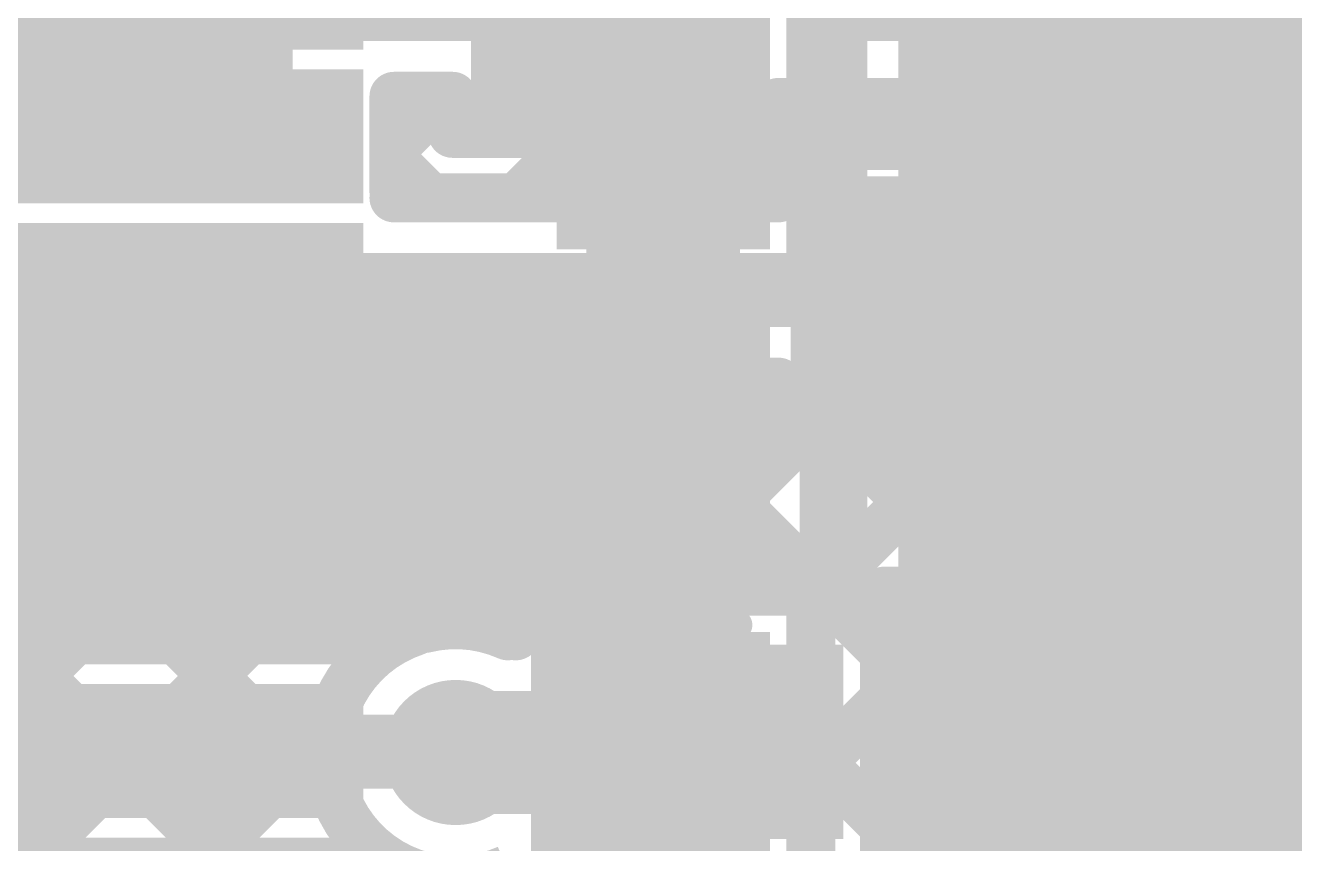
# Model space of a CAD drawing. Header units: millimetres. Extents: x -0.01 to 3.73, y -0.01 to 3.05.
# Drawn here: x 1.373 to 1.5795, y 1.9264 to 2.0596 of the extents above; entities that cross this region are included whole.
import ezdxf

# ---------------------------------------------------------------- set-up
doc = ezdxf.new("R2010")
doc.units = ezdxf.units.MM
doc.header["$MEASUREMENT"] = 0
for name, color, linetype in [('BottomLayer', 5, 'Continuous'), ('BottomPaste', 16, 'Continuous'), ('BottomSolder', 6, 'Continuous'), ('TopLayer', 1, 'Continuous'), ('TopOverlay', 2, 'Continuous'), ('TopPaste', 8, 'Continuous'), ('TopSolder', 216, 'Continuous'), ('ViaHoleLayer', 16, 'Continuous')]:
    doc.layers.add(name, color=color, linetype=linetype)

# ---------------------------------------------------------------- blocks, each defined once
blk = doc.blocks.new('16_QSOP_10')
at = {"layer": 'TopLayer'}
for points in [[(-0.0689, 0.03061), (-0.12598, 0.03061), (-0.12598, 0.04439), (-0.0689, 0.04439)], [(-0.0689, 0.00561), (-0.12598, 0.00561), (-0.12598, 0.01939), (-0.0689, 0.01939)], [(-0.0689, -0.01939), (-0.12598, -0.01939), (-0.12598, -0.00561), (-0.0689, -0.00561)], [(-0.0689, -0.04439), (-0.12598, -0.04439), (-0.12598, -0.03061), (-0.0689, -0.03061)], [(-0.0689, -0.06939), (-0.12598, -0.06939), (-0.12598, -0.05561), (-0.0689, -0.05561)]]:
    blk.add_hatch(color=1, dxfattribs=at).paths.add_polyline_path(points)
at = {"layer": 'TopPaste'}
for points in [[(-0.0689, 0.03061), (-0.12598, 0.03061), (-0.12598, 0.04439), (-0.0689, 0.04439)], [(-0.0689, 0.00561), (-0.12598, 0.00561), (-0.12598, 0.01939), (-0.0689, 0.01939)], [(-0.0689, -0.01939), (-0.12598, -0.01939), (-0.12598, -0.00561), (-0.0689, -0.00561)], [(-0.0689, -0.04439), (-0.12598, -0.04439), (-0.12598, -0.03061), (-0.0689, -0.03061)], [(-0.0689, -0.06939), (-0.12598, -0.06939), (-0.12598, -0.05561), (-0.0689, -0.05561)]]:
    blk.add_hatch(color=8, dxfattribs=at).paths.add_polyline_path(points)
at = {"layer": 'TopSolder'}
for points in [[(-0.0649, 0.05161), (-0.12998, 0.05161), (-0.12998, 0.07339), (-0.0649, 0.07339)], [(-0.0649, 0.02661), (-0.12998, 0.02661), (-0.12998, 0.04839), (-0.0649, 0.04839)], [(-0.0649, 0.00161), (-0.12998, 0.00161), (-0.12998, 0.02339), (-0.0649, 0.02339)], [(-0.0649, -0.02339), (-0.12998, -0.02339), (-0.12998, -0.00161), (-0.0649, -0.00161)], [(-0.0649, -0.04839), (-0.12998, -0.04839), (-0.12998, -0.02661), (-0.0649, -0.02661)], [(-0.0649, -0.07339), (-0.12998, -0.07339), (-0.12998, -0.05161), (-0.0649, -0.05161)], [(-0.0649, -0.09839), (-0.12998, -0.09839), (-0.12998, -0.07661), (-0.0649, -0.07661)]]:
    blk.add_hatch(color=216, dxfattribs=at).paths.add_polyline_path(points)
blk = doc.blocks.new('S______B______50')
at = {"layer": 'TopLayer'}
for points in [[(-0.045, -0.0175), (-0.045, 0.0175), (-0.015, 0.0175), (-0.015, -0.0175)], [(0.015, -0.0175), (0.015, 0.0175), (0.045, 0.0175), (0.045, -0.0175)]]:
    blk.add_hatch(color=1, dxfattribs=at).paths.add_polyline_path(points)
at = {"layer": 'TopPaste'}
for points in [[(-0.045, -0.0175), (-0.045, 0.0175), (-0.015, 0.0175), (-0.015, -0.0175)], [(0.015, -0.0175), (0.015, 0.0175), (0.045, 0.0175), (0.045, -0.0175)]]:
    blk.add_hatch(color=8, dxfattribs=at).paths.add_polyline_path(points)
at = {"layer": 'TopSolder'}
for points in [[(-0.049, -0.0215), (-0.049, 0.0215), (-0.011, 0.0215), (-0.011, -0.0215)], [(0.011, -0.0215), (0.011, 0.0215), (0.049, 0.0215), (0.049, -0.0215)]]:
    blk.add_hatch(color=216, dxfattribs=at).paths.add_polyline_path(points)
at = {"layer": 'TopOverlay', "const_width": 0.005}
for points in [[(-0.05, 0.022), (0.05, 0.022)], [(-0.05, -0.022), (-0.05, 0.022)], [(0.05, -0.022), (0.05, 0.022)], [(-0.05, -0.022), (0.05, -0.022)]]:
    blk.add_lwpolyline(points, dxfattribs=at)
at = {"layer": 'TopOverlay', "const_width": 0.0025}
for points in [[(-0.05125, 0.022, 1), (-0.04875, 0.022, 1)], [(-0.05125, 0.022, 1), (-0.04875, 0.022, 1)], [(0.04875, 0.022, 1), (0.05125, 0.022, 1)], [(0.04875, 0.022, 1), (0.05125, 0.022, 1)], [(-0.05125, -0.022, 1), (-0.04875, -0.022, 1)], [(-0.05125, -0.022, 1), (-0.04875, -0.022, 1)], [(0.04875, -0.022, 1), (0.05125, -0.022, 1)], [(0.04875, -0.022, 1), (0.05125, -0.022, 1)]]:
    blk.add_lwpolyline(points, format="xyb", close=True, dxfattribs=at)
blk = doc.blocks.new('S______B______56')
at = {"layer": 'TopLayer'}
for points in [[(-0.045, -0.0175), (-0.045, 0.0175), (-0.015, 0.0175), (-0.015, -0.0175)], [(0.015, -0.0175), (0.015, 0.0175), (0.045, 0.0175), (0.045, -0.0175)]]:
    blk.add_hatch(color=1, dxfattribs=at).paths.add_polyline_path(points)
at = {"layer": 'TopPaste'}
for points in [[(-0.045, -0.0175), (-0.045, 0.0175), (-0.015, 0.0175), (-0.015, -0.0175)], [(0.015, -0.0175), (0.015, 0.0175), (0.045, 0.0175), (0.045, -0.0175)]]:
    blk.add_hatch(color=8, dxfattribs=at).paths.add_polyline_path(points)
at = {"layer": 'TopSolder'}
for points in [[(-0.049, -0.0215), (-0.049, 0.0215), (-0.011, 0.0215), (-0.011, -0.0215)], [(0.011, -0.0215), (0.011, 0.0215), (0.049, 0.0215), (0.049, -0.0215)]]:
    blk.add_hatch(color=216, dxfattribs=at).paths.add_polyline_path(points)
at = {"layer": 'TopOverlay', "const_width": 0.005}
for points in [[(0.05, 0.022), (-0.05, 0.022)], [(-0.05, 0.022), (-0.05, -0.022)], [(0.05, 0.022), (0.05, -0.022)], [(0.05, -0.022), (-0.05, -0.022)]]:
    blk.add_lwpolyline(points, dxfattribs=at)
at = {"layer": 'TopOverlay', "const_width": 0.0025}
for points in [[(-0.05125, 0.022, 1), (-0.04875, 0.022, 1)], [(-0.05125, 0.022, 1), (-0.04875, 0.022, 1)], [(0.04875, 0.022, 1), (0.05125, 0.022, 1)], [(0.04875, 0.022, 1), (0.05125, 0.022, 1)], [(-0.05125, -0.022, 1), (-0.04875, -0.022, 1)], [(-0.05125, -0.022, 1), (-0.04875, -0.022, 1)], [(0.04875, -0.022, 1), (0.05125, -0.022, 1)], [(0.04875, -0.022, 1), (0.05125, -0.022, 1)]]:
    blk.add_lwpolyline(points, format="xyb", close=True, dxfattribs=at)
blk = doc.blocks.new('S______B______57')
at = {"layer": 'TopLayer'}
for points in [[(-0.045, -0.0175), (-0.045, 0.0175), (-0.015, 0.0175), (-0.015, -0.0175)], [(0.015, -0.0175), (0.015, 0.0175), (0.045, 0.0175), (0.045, -0.0175)]]:
    blk.add_hatch(color=1, dxfattribs=at).paths.add_polyline_path(points)
at = {"layer": 'TopPaste'}
for points in [[(-0.045, -0.0175), (-0.045, 0.0175), (-0.015, 0.0175), (-0.015, -0.0175)], [(0.015, -0.0175), (0.015, 0.0175), (0.045, 0.0175), (0.045, -0.0175)]]:
    blk.add_hatch(color=8, dxfattribs=at).paths.add_polyline_path(points)
at = {"layer": 'TopSolder'}
for points in [[(-0.049, -0.0215), (-0.049, 0.0215), (-0.011, 0.0215), (-0.011, -0.0215)], [(0.011, -0.0215), (0.011, 0.0215), (0.049, 0.0215), (0.049, -0.0215)]]:
    blk.add_hatch(color=216, dxfattribs=at).paths.add_polyline_path(points)
at = {"layer": 'TopOverlay', "const_width": 0.005}
for points in [[(-0.05, 0.022), (0.05, 0.022)], [(-0.05, 0.022), (-0.05, -0.022)], [(0.05, 0.022), (0.05, -0.022)], [(-0.05, -0.022), (0.05, -0.022)]]:
    blk.add_lwpolyline(points, dxfattribs=at)
at = {"layer": 'TopOverlay', "const_width": 0.0025}
for points in [[(-0.05125, 0.022, 1), (-0.04875, 0.022, 1)], [(-0.05125, 0.022, 1), (-0.04875, 0.022, 1)], [(0.04875, 0.022, 1), (0.05125, 0.022, 1)], [(0.04875, 0.022, 1), (0.05125, 0.022, 1)], [(-0.05125, -0.022, 1), (-0.04875, -0.022, 1)], [(-0.05125, -0.022, 1), (-0.04875, -0.022, 1)], [(0.04875, -0.022, 1), (0.05125, -0.022, 1)], [(0.04875, -0.022, 1), (0.05125, -0.022, 1)]]:
    blk.add_lwpolyline(points, format="xyb", close=True, dxfattribs=at)
blk = doc.blocks.new('R__0603_101')
at = {"layer": 'TopLayer'}
for points in [[(-0.015, 0.0175), (-0.015, -0.0175), (-0.045, -0.0175), (-0.045, 0.0175)], [(0.045, 0.0175), (0.045, -0.0175), (0.015, -0.0175), (0.015, 0.0175)]]:
    blk.add_hatch(color=1, dxfattribs=at).paths.add_polyline_path(points)
at = {"layer": 'TopPaste'}
for points in [[(-0.015, 0.0175), (-0.015, -0.0175), (-0.045, -0.0175), (-0.045, 0.0175)], [(0.045, 0.0175), (0.045, -0.0175), (0.015, -0.0175), (0.015, 0.0175)]]:
    blk.add_hatch(color=8, dxfattribs=at).paths.add_polyline_path(points)
at = {"layer": 'TopSolder'}
for points in [[(-0.011, 0.0215), (-0.011, -0.0215), (-0.049, -0.0215), (-0.049, 0.0215)], [(0.049, 0.0215), (0.049, -0.0215), (0.011, -0.0215), (0.011, 0.0215)]]:
    blk.add_hatch(color=216, dxfattribs=at).paths.add_polyline_path(points)
at = {"layer": 'TopOverlay', "const_width": 0.005}
for points in [[(0.049, 0.021), (-0.049, 0.021)], [(-0.049, -0.021), (-0.049, 0.021)], [(0.049, -0.021), (0.049, 0.021)], [(0.049, -0.021), (-0.049, -0.021)]]:
    blk.add_lwpolyline(points, dxfattribs=at)
at = {"layer": 'TopOverlay', "const_width": 0.0025}
for points in [[(-0.05025, 0.021, 1), (-0.04775, 0.021, 1)], [(-0.05025, 0.021, 1), (-0.04775, 0.021, 1)], [(0.04775, 0.021, 1), (0.05025, 0.021, 1)], [(0.04775, 0.021, 1), (0.05025, 0.021, 1)], [(-0.05025, -0.021, 1), (-0.04775, -0.021, 1)], [(-0.05025, -0.021, 1), (-0.04775, -0.021, 1)], [(0.04775, -0.021, 1), (0.05025, -0.021, 1)], [(0.04775, -0.021, 1), (0.05025, -0.021, 1)]]:
    blk.add_lwpolyline(points, format="xyb", close=True, dxfattribs=at)
blk = doc.blocks.new('R__0603_B_103')
at = {"layer": 'BottomLayer'}
for points in [[(-0.045, -0.0175), (-0.045, 0.0175), (-0.015, 0.0175), (-0.015, -0.0175)], [(0.015, -0.0175), (0.015, 0.0175), (0.045, 0.0175), (0.045, -0.0175)]]:
    blk.add_hatch(color=5, dxfattribs=at).paths.add_polyline_path(points)
at = {"layer": 'BottomPaste'}
for points in [[(-0.045, -0.0175), (-0.045, 0.0175), (-0.015, 0.0175), (-0.015, -0.0175)], [(0.015, -0.0175), (0.015, 0.0175), (0.045, 0.0175), (0.045, -0.0175)]]:
    blk.add_hatch(color=16, dxfattribs=at).paths.add_polyline_path(points)
at = {"layer": 'BottomSolder'}
for points in [[(-0.049, -0.0215), (-0.049, 0.0215), (-0.011, 0.0215), (-0.011, -0.0215)], [(0.011, -0.0215), (0.011, 0.0215), (0.049, 0.0215), (0.049, -0.0215)]]:
    blk.add_hatch(color=6, dxfattribs=at).paths.add_polyline_path(points)
blk = doc.blocks.new('IND_0603_133')
at = {"layer": 'TopLayer'}
for points in [[(-0.04862, 0.01909), (-0.01319, 0.01909), (-0.01319, -0.01909), (-0.04862, -0.01909)], [(0.01319, 0.01909), (0.04862, 0.01909), (0.04862, -0.01909), (0.01319, -0.01909)]]:
    blk.add_hatch(color=1, dxfattribs=at).paths.add_polyline_path(points)
at = {"layer": 'TopPaste'}
for points in [[(-0.04862, 0.01909), (-0.01319, 0.01909), (-0.01319, -0.01909), (-0.04862, -0.01909)], [(0.01319, 0.01909), (0.04862, 0.01909), (0.04862, -0.01909), (0.01319, -0.01909)]]:
    blk.add_hatch(color=8, dxfattribs=at).paths.add_polyline_path(points)
at = {"layer": 'TopSolder'}
for points in [[(-0.05262, 0.02309), (-0.00919, 0.02309), (-0.00919, -0.02309), (-0.05262, -0.02309)], [(0.00919, 0.02309), (0.05262, 0.02309), (0.05262, -0.02309), (0.00919, -0.02309)]]:
    blk.add_hatch(color=216, dxfattribs=at).paths.add_polyline_path(points)
at = {"layer": 'TopOverlay', "const_width": 0.00787}
for points in [[(0.055, 0.025), (-0.055, 0.025)], [(-0.055, -0.025), (-0.055, 0.025)], [(0.055, -0.025), (0.055, 0.025)], [(0.055, -0.025), (-0.055, -0.025)]]:
    blk.add_lwpolyline(points, dxfattribs=at)
at = {"layer": 'TopOverlay', "const_width": 0.00394}
for points in [[(-0.05697, 0.025, 1), (-0.05303, 0.025, 1)], [(-0.05697, 0.025, 1), (-0.05303, 0.025, 1)], [(0.05303, 0.025, 1), (0.05697, 0.025, 1)], [(0.05303, 0.025, 1), (0.05697, 0.025, 1)], [(-0.05697, -0.025, 1), (-0.05303, -0.025, 1)], [(-0.05697, -0.025, 1), (-0.05303, -0.025, 1)], [(0.05303, -0.025, 1), (0.05697, -0.025, 1)], [(0.05303, -0.025, 1), (0.05697, -0.025, 1)]]:
    blk.add_lwpolyline(points, format="xyb", close=True, dxfattribs=at)
blk = doc.blocks.new('IND_0402_B_134')
at = {"layer": 'BottomLayer'}
for points in [[(-0.02165, 0.01181), (-0.00591, 0.01181), (-0.00591, -0.01181), (-0.02165, -0.01181)], [(0.00591, 0.01181), (0.02165, 0.01181), (0.02165, -0.01181), (0.00591, -0.01181)]]:
    blk.add_hatch(color=5, dxfattribs=at).paths.add_polyline_path(points)
at = {"layer": 'BottomPaste'}
for points in [[(-0.02165, 0.01181), (-0.00591, 0.01181), (-0.00591, -0.01181), (-0.02165, -0.01181)], [(0.00591, 0.01181), (0.02165, 0.01181), (0.02165, -0.01181), (0.00591, -0.01181)]]:
    blk.add_hatch(color=16, dxfattribs=at).paths.add_polyline_path(points)
at = {"layer": 'BottomSolder'}
for points in [[(-0.02565, 0.01581), (-0.00191, 0.01581), (-0.00191, -0.01581), (-0.02565, -0.01581)], [(0.00191, 0.01581), (0.02565, 0.01581), (0.02565, -0.01581), (0.00191, -0.01581)]]:
    blk.add_hatch(color=6, dxfattribs=at).paths.add_polyline_path(points)
blk = doc.blocks.new('C__0603_157')
at = {"layer": 'TopLayer'}
for points in [[(-0.015, 0.0175), (-0.015, -0.0175), (-0.045, -0.0175), (-0.045, 0.0175)], [(0.045, 0.0175), (0.045, -0.0175), (0.015, -0.0175), (0.015, 0.0175)]]:
    blk.add_hatch(color=1, dxfattribs=at).paths.add_polyline_path(points)
at = {"layer": 'TopPaste'}
for points in [[(-0.015, 0.0175), (-0.015, -0.0175), (-0.045, -0.0175), (-0.045, 0.0175)], [(0.045, 0.0175), (0.045, -0.0175), (0.015, -0.0175), (0.015, 0.0175)]]:
    blk.add_hatch(color=8, dxfattribs=at).paths.add_polyline_path(points)
at = {"layer": 'TopSolder'}
for points in [[(-0.01264, 0.01986), (-0.01264, -0.01986), (-0.04736, -0.01986), (-0.04736, 0.01986)], [(0.04736, 0.01986), (0.04736, -0.01986), (0.01264, -0.01986), (0.01264, 0.01986)]]:
    blk.add_hatch(color=216, dxfattribs=at).paths.add_polyline_path(points)
at = {"layer": 'TopOverlay', "const_width": 0.005}
for points in [[(-0.049, -0.021), (-0.049, 0.021)], [(-0.049, 0.021), (-0.018, 0.021)], [(0.018, 0.021), (0.049, 0.021)], [(0.049, -0.021), (0.049, 0.021)], [(-0.049, -0.021), (-0.018, -0.021)], [(0.018, -0.021), (0.049, -0.021)]]:
    blk.add_lwpolyline(points, dxfattribs=at)
at = {"layer": 'TopOverlay', "const_width": 0.0025}
for points in [[(-0.05025, 0.021, 1), (-0.04775, 0.021, 1)], [(-0.05025, 0.021, 1), (-0.04775, 0.021, 1)], [(-0.01925, 0.021, 1), (-0.01675, 0.021, 1)], [(0.01675, 0.021, 1), (0.01925, 0.021, 1)], [(0.04775, 0.021, 1), (0.05025, 0.021, 1)], [(0.04775, 0.021, 1), (0.05025, 0.021, 1)], [(-0.05025, -0.021, 1), (-0.04775, -0.021, 1)], [(-0.05025, -0.021, 1), (-0.04775, -0.021, 1)], [(-0.01925, -0.021, 1), (-0.01675, -0.021, 1)], [(0.01675, -0.021, 1), (0.01925, -0.021, 1)], [(0.04775, -0.021, 1), (0.05025, -0.021, 1)], [(0.04775, -0.021, 1), (0.05025, -0.021, 1)]]:
    blk.add_lwpolyline(points, format="xyb", close=True, dxfattribs=at)
blk = doc.blocks.new('C__0603_B_161')
at = {"layer": 'BottomLayer'}
for points in [[(-0.045, -0.0175), (-0.045, 0.0175), (-0.015, 0.0175), (-0.015, -0.0175)], [(0.015, -0.0175), (0.015, 0.0175), (0.045, 0.0175), (0.045, -0.0175)]]:
    blk.add_hatch(color=5, dxfattribs=at).paths.add_polyline_path(points)
at = {"layer": 'BottomPaste'}
for points in [[(-0.045, -0.0175), (-0.045, 0.0175), (-0.015, 0.0175), (-0.015, -0.0175)], [(0.015, -0.0175), (0.015, 0.0175), (0.045, 0.0175), (0.045, -0.0175)]]:
    blk.add_hatch(color=16, dxfattribs=at).paths.add_polyline_path(points)
at = {"layer": 'BottomSolder'}
for points in [[(-0.04736, -0.01986), (-0.04736, 0.01986), (-0.01264, 0.01986), (-0.01264, -0.01986)], [(0.01264, -0.01986), (0.01264, 0.01986), (0.04736, 0.01986), (0.04736, -0.01986)]]:
    blk.add_hatch(color=6, dxfattribs=at).paths.add_polyline_path(points)
blk = doc.blocks.new('C__0603_B_162')
at = {"layer": 'BottomLayer'}
for points in [[(-0.045, -0.0175), (-0.045, 0.0175), (-0.015, 0.0175), (-0.015, -0.0175)], [(0.015, -0.0175), (0.015, 0.0175), (0.045, 0.0175), (0.045, -0.0175)]]:
    blk.add_hatch(color=5, dxfattribs=at).paths.add_polyline_path(points)
at = {"layer": 'BottomPaste'}
for points in [[(-0.045, -0.0175), (-0.045, 0.0175), (-0.015, 0.0175), (-0.015, -0.0175)], [(0.015, -0.0175), (0.015, 0.0175), (0.045, 0.0175), (0.045, -0.0175)]]:
    blk.add_hatch(color=16, dxfattribs=at).paths.add_polyline_path(points)
at = {"layer": 'BottomSolder'}
for points in [[(-0.04736, -0.01986), (-0.04736, 0.01986), (-0.01264, 0.01986), (-0.01264, -0.01986)], [(0.01264, -0.01986), (0.01264, 0.01986), (0.04736, 0.01986), (0.04736, -0.01986)]]:
    blk.add_hatch(color=6, dxfattribs=at).paths.add_polyline_path(points)

msp = doc.modelspace()

# ---------------------------------------------------------------- hatches: boundary and pattern name
at = {"layer": 'BottomLayer'}
h = msp.add_hatch(color=5, dxfattribs=at)
edge = h.paths.add_edge_path()
edge.add_arc((1.435, 2.071), 0.01181, 0, 360)
for points in [[(1.515, 1.867), (1.588, 1.867), (1.588, 2.061), (1.515, 2.061)], [(1.347, 1.97), (1.494, 1.97), (1.494, 2.013), (1.347, 2.013)]]:
    msp.add_hatch(color=5, dxfattribs=at).paths.add_polyline_path(points)
h = msp.add_hatch(color=5, dxfattribs=at)
edge = h.paths.add_edge_path()
edge.add_arc((1.566, 2.047), 0.01181, 0, 360)
h = msp.add_hatch(color=5, dxfattribs=at)
edge = h.paths.add_edge_path()
edge.add_arc((1.4435, 1.9915), 0.01181, 0, 360)
h = msp.add_hatch(color=5, dxfattribs=at)
edge = h.paths.add_edge_path()
edge.add_arc((1.443, 1.94125), 0.01181, 0, 360)
at = {"layer": 'TopLayer'}
msp.add_hatch(color=1, dxfattribs=at).paths.add_polyline_path([(1.381, 2.057), (1.487, 2.057), (1.487, 2.085), (1.381, 2.085)])
h = msp.add_hatch(color=1, dxfattribs=at)
edge = h.paths.add_edge_path()
edge.add_arc((1.435, 2.071), 0.01181, 0, 360)
h = msp.add_hatch(color=1, dxfattribs=at)
edge = h.paths.add_edge_path()
edge.add_arc((1.566, 2.047), 0.01181, 0, 360)
h = msp.add_hatch(color=1, dxfattribs=at)
edge = h.paths.add_edge_path()
edge.add_arc((1.4435, 1.9915), 0.01181, 0, 360)
h = msp.add_hatch(color=1, dxfattribs=at)
edge = h.paths.add_edge_path()
edge.add_arc((1.443, 1.94125), 0.01181, 0, 360)
at = {"layer": 'ViaHoleLayer'}
h = msp.add_hatch(color=16, dxfattribs=at)
edge = h.paths.add_edge_path()
edge.add_arc((1.566, 2.047), 0.00591, 0, 360)
h = msp.add_hatch(color=16, dxfattribs=at)
edge = h.paths.add_edge_path()
edge.add_arc((1.4435, 1.9915), 0.00591, 0, 360)
h = msp.add_hatch(color=16, dxfattribs=at)
edge = h.paths.add_edge_path()
edge.add_arc((1.443, 1.94125), 0.00591, 0, 360)

# ---------------------------------------------------------------- linework, layer by layer
at = {"layer": 'BottomLayer'}
for points, const_width in [([(1.47689, 2.04311), (1.47689, 2.09189)], 0.025), ([(1.506, 1.96881), (1.506, 2.07)], 0.008), ([(1.566, 2.047), (1.566, 2.06881)], 0.01), ([(1.50078, 2.022), (1.50078, 2.0655)], 0.008), ([(1.35511, 2.056), (1.395, 2.056)], 0.012), ([(1.50078, 2.05103), (1.506, 2.05625)], 0.008), ([(1.53678, 2.0445), (1.53928, 2.047)], 0.025), ([(1.53928, 2.047), (1.566, 2.047)], 0.025), ([(1.50078, 2.05437), (1.506, 2.04915)], 0.008), ([(1.53678, 2.043), (1.53678, 2.0445)], 0.025), ([(1.47678, 2.043), (1.47689, 2.04311)], 0.025), ([(1.47678, 1.9935), (1.47678, 2.043)], 0.025), ([(1.53678, 1.992), (1.53678, 2.043)], 0.012), ([(1.51178, 2.043), (1.53678, 2.043)], 0.01), ([(1.50078, 2.02275), (1.506, 2.02797)], 0.008), ([(1.50078, 2.02609), (1.506, 2.02087)], 0.008), ([(1.503, 1.96881), (1.503, 2.022)], 0.008), ([(1.33641, 1.996), (1.395, 1.996)], 0.025), ([(1.395, 1.996), (1.4435, 1.996)], 0.025), ([(1.47428, 1.996), (1.47678, 1.9935)], 0.025), ([(1.47678, 1.992), (1.47678, 1.9935)], 0.025), ([(1.503, 1.99669), (1.506, 1.99969)], 0.008), ([(1.503, 1.99558), (1.506, 1.99258)], 0.008), ([(1.51178, 1.992), (1.53678, 1.992)], 0.01), ([(1.50341, 1.96881), (1.506, 1.9714)], 0.008), ([(1.503, 1.96381), (1.503, 1.96881)], 0.008), ([(1.36175, 1.912), (1.41075, 1.961)], 0.008), ([(1.3635, 1.961), (1.43644, 1.961)], 0.008), ([(1.3635, 1.94204), (1.38246, 1.961)], 0.008), ([(1.36788, 1.961), (1.42438, 1.9045)], 0.008), ([(1.39616, 1.961), (1.4237, 1.93346)], 0.008), ([(1.42445, 1.961), (1.42889, 1.95655)], 0.008), ([(1.443, 1.94125), (1.49247, 1.94125)], 0.02), ([(1.38253, 1.9045), (1.42243, 1.9444)], 0.008), ([(1.3635, 1.93709), (1.39609, 1.9045)], 0.008), ([(1.41081, 1.9045), (1.43074, 1.92443)], 0.008)]:
    msp.add_lwpolyline(points, dxfattribs=dict(at, const_width=const_width))
for points, const_width in [([(1.392, 2.056, 1), (1.398, 2.056, 1)], 0.006), ([(1.504, 2.05625, 1), (1.508, 2.05625, 1)], 0.004), ([(1.53303, 2.047, 1), (1.54553, 2.047, 1)], 0.0125), ([(1.53303, 2.047, 1), (1.54553, 2.047, 1)], 0.0125), ([(1.55975, 2.047, 1), (1.57225, 2.047, 1)], 0.0125), ([(1.49878, 2.05437, 1), (1.50278, 2.05437, 1)], 0.004), ([(1.53053, 2.0445, 1), (1.54303, 2.0445, 1)], 0.0125), ([(1.53053, 2.0445, 1), (1.54303, 2.0445, 1)], 0.0125), ([(1.47053, 2.043, 1), (1.48303, 2.043, 1)], 0.0125), ([(1.47053, 2.043, 1), (1.48303, 2.043, 1)], 0.0125), ([(1.47064, 2.04311, 1), (1.48314, 2.04311, 1)], 0.0125), ([(1.47064, 2.04311, 1), (1.48314, 2.04311, 1)], 0.0125), ([(1.49878, 2.05103, 1), (1.50278, 2.05103, 1)], 0.004), ([(1.53053, 2.043, 1), (1.54303, 2.043, 1)], 0.0125), ([(1.504, 2.04915, 1), (1.508, 2.04915, 1)], 0.004), ([(1.5635, 2.047, 1), (1.5685, 2.047, 1)], 0.005), ([(1.53378, 2.043, 1), (1.53978, 2.043, 1)], 0.006), ([(1.50928, 2.043, 1), (1.51428, 2.043, 1)], 0.005), ([(1.53428, 2.043, 1), (1.53928, 2.043, 1)], 0.005), ([(1.504, 2.02797, 1), (1.508, 2.02797, 1)], 0.004), ([(1.49878, 2.02609, 1), (1.50278, 2.02609, 1)], 0.004), ([(1.49878, 2.02275, 1), (1.50278, 2.02275, 1)], 0.004), ([(1.49878, 2.022, 1), (1.50278, 2.022, 1)], 0.004), ([(1.501, 2.022, 1), (1.505, 2.022, 1)], 0.004), ([(1.504, 2.02087, 1), (1.508, 2.02087, 1)], 0.004), ([(1.38875, 1.996, 1), (1.40125, 1.996, 1)], 0.0125), ([(1.38875, 1.996, 1), (1.40125, 1.996, 1)], 0.0125), ([(1.43725, 1.996, 1), (1.44975, 1.996, 1)], 0.0125), ([(1.46803, 1.996, 1), (1.48053, 1.996, 1)], 0.0125), ([(1.47053, 1.9935, 1), (1.48303, 1.9935, 1)], 0.0125), ([(1.47053, 1.9935, 1), (1.48303, 1.9935, 1)], 0.0125), ([(1.47053, 1.9935, 1), (1.48303, 1.9935, 1)], 0.0125), ([(1.47053, 1.992, 1), (1.48303, 1.992, 1)], 0.0125), ([(1.504, 1.99969, 1), (1.508, 1.99969, 1)], 0.004), ([(1.501, 1.99669, 1), (1.505, 1.99669, 1)], 0.004), ([(1.501, 1.99558, 1), (1.505, 1.99558, 1)], 0.004), ([(1.50928, 1.992, 1), (1.51428, 1.992, 1)], 0.005), ([(1.53378, 1.992, 1), (1.53978, 1.992, 1)], 0.006), ([(1.53428, 1.992, 1), (1.53928, 1.992, 1)], 0.005), ([(1.504, 1.99258, 1), (1.508, 1.99258, 1)], 0.004), ([(1.504, 1.9714, 1), (1.508, 1.9714, 1)], 0.004), ([(1.501, 1.96881, 1), (1.505, 1.96881, 1)], 0.004), ([(1.501, 1.96881, 1), (1.505, 1.96881, 1)], 0.004), ([(1.50141, 1.96881, 1), (1.50541, 1.96881, 1)], 0.004), ([(1.504, 1.96881, 1), (1.508, 1.96881, 1)], 0.004), ([(1.501, 1.96381, 1), (1.505, 1.96381, 1)], 0.004), ([(1.38046, 1.961, 1), (1.38446, 1.961, 1)], 0.004), ([(1.39416, 1.961, 1), (1.39816, 1.961, 1)], 0.004), ([(1.40875, 1.961, 1), (1.41275, 1.961, 1)], 0.004), ([(1.42245, 1.961, 1), (1.42645, 1.961, 1)], 0.004), ([(1.43444, 1.961, 1), (1.43844, 1.961, 1)], 0.004), ([(1.43444, 1.961, 1), (1.43844, 1.961, 1)], 0.004), ([(1.42689, 1.95655, 1), (1.43089, 1.95655, 1)], 0.004), ([(1.438, 1.94125, 1), (1.448, 1.94125, 1)], 0.01), ([(1.48747, 1.94125, 1), (1.49747, 1.94125, 1)], 0.01), ([(1.42043, 1.9444, 1), (1.42443, 1.9444, 1)], 0.004), ([(1.4217, 1.93346, 1), (1.4257, 1.93346, 1)], 0.004), ([(1.42874, 1.92443, 1), (1.43274, 1.92443, 1)], 0.004)]:
    msp.add_lwpolyline(points, format="xyb", close=True, dxfattribs=dict(at, const_width=const_width))
at = {"layer": 'BottomLayer', "const_width": 0.008}
msp.add_lwpolyline([(1.45149, 1.92225, -1.051071), (1.43644, 1.961)], format="xyb", dxfattribs=at)
at = {"layer": 'TopLayer'}
for points, const_width in [([(1.527, 2.071), (1.527, 2.0735)], 0.025), ([(1.527, 2.071), (1.551, 2.047)], 0.025), ([(1.522, 2.051), (1.522, 2.076)], 0.01), ([(1.566, 2.047), (1.566, 2.06881)], 0.01), ([(1.551, 2.047), (1.566, 2.047)], 0.025), ([(1.566, 2.047), (1.59491, 2.047)], 0.025), ([(1.43298, 2.03981), (1.44118, 2.048)], 0.008), ([(1.43298, 2.03239), (1.43298, 2.048)], 0.008), ([(1.43298, 2.048), (1.4425, 2.048)], 0.008), ([(1.4425, 2.042), (1.4425, 2.048)], 0.008), ([(1.4955, 2.047), (1.52059, 2.047)], 0.008), ([(1.4955, 2.042), (1.4955, 2.047)], 0.008), ([(1.50815, 2.047), (1.51515, 2.04)], 0.008), ([(1.52059, 2.047), (1.52759, 2.04)], 0.008), ([(1.566, 2.02519), (1.566, 2.047)], 0.01), ([(1.49175, 2.042), (1.4955, 2.04575)], 0.008), ([(1.51803, 2.04), (1.52281, 2.04478)], 0.008), ([(1.34, 2.0415), (1.39544, 2.0415)], 0.012), ([(1.4425, 2.042), (1.4955, 2.042)], 0.008), ([(1.45296, 2.0315), (1.46346, 2.042)], 0.008), ([(1.45658, 2.042), (1.46708, 2.0315)], 0.008), ([(1.48125, 2.0315), (1.49175, 2.042)], 0.008), ([(1.48487, 2.042), (1.49537, 2.0315)], 0.008), ([(1.4955, 2.04), (1.52759, 2.04)], 0.008), ([(1.4955, 2.0315), (1.4955, 2.04)], 0.008), ([(1.43298, 2.03731), (1.4388, 2.0315)], 0.008), ([(1.43298, 2.0315), (1.4955, 2.0315)], 0.008), ([(1.5485, 1.992), (1.5485, 2.02565)], 0.008), ([(1.5485, 2.0139), (1.5573, 2.0227)], 0.008), ([(1.56391, 2.01738), (1.56391, 2.02127)], 0.008), ([(1.39544, 2.0165), (1.5215, 2.0165)], 0.012), ([(1.56391, 2.01953), (1.56606, 2.01738)], 0.008), ([(1.56391, 2.01738), (1.569, 2.01738)], 0.008), ([(1.56606, 2.01738), (1.569, 2.01444)], 0.008), ([(1.569, 1.9655), (1.569, 2.01738)], 0.008), ([(1.53038, 1.9675), (1.569, 2.00612)], 0.008), ([(1.5485, 2.00665), (1.569, 1.98615)], 0.008), ([(1.46175, 2.0015), (1.4955, 2.0015)], 0.008), ([(1.46338, 1.98535), (1.47953, 2.0015)], 0.008), ([(1.4688, 2.0015), (1.51278, 1.95752)], 0.008), ([(1.4955, 1.992), (1.4955, 2.0015)], 0.008), ([(1.39544, 1.9915), (1.4435, 1.9915)], 0.012), ([(1.47381, 1.9675), (1.49831, 1.992)], 0.008), ([(1.4955, 1.992), (1.5485, 1.992)], 0.008), ([(1.50078, 1.96618), (1.5266, 1.992)], 0.008), ([(1.50658, 1.992), (1.53108, 1.9675)], 0.008), ([(1.53487, 1.992), (1.55937, 1.9675)], 0.008), ([(1.4613, 1.98072), (1.47451, 1.9675)], 0.008), ([(1.55867, 1.9675), (1.569, 1.97783)], 0.008), ([(1.43798, 1.96145), (1.43798, 1.97143)], 0.008), ([(1.43985, 1.96182), (1.44965, 1.97162)], 0.008), ([(1.44304, 1.97069), (1.45278, 1.96095)], 0.008), ([(1.3185, 1.9665), (1.39544, 1.9665)], 0.012), ([(1.39544, 1.9665), (1.43398, 1.9665)], 0.01), ([(1.45278, 1.9675), (1.50078, 1.9675)], 0.008), ([(1.45278, 1.96025), (1.45278, 1.9675)], 0.008), ([(1.50078, 1.9145), (1.50078, 1.9675)], 0.008), ([(1.51278, 1.9675), (1.56078, 1.9675)], 0.008), ([(1.51278, 1.9145), (1.51278, 1.9675)], 0.008), ([(1.56078, 1.9625), (1.56078, 1.9675)], 0.008), ([(1.56078, 1.96609), (1.56437, 1.9625)], 0.008), ([(1.56078, 1.9625), (1.57, 1.9625)], 0.008), ([(1.47653, 1.94125), (1.47678, 1.941)], 0.025), ([(1.50078, 1.9379), (1.51278, 1.9499)], 0.008), ([(1.53678, 1.941), (1.594, 1.941)], 0.025), ([(1.44287, 1.94138), (1.443, 1.94125)], 0.02), ([(1.443, 1.94125), (1.47653, 1.94125)], 0.02), ([(1.39582, 1.94138), (1.44287, 1.94138)], 0.012), ([(1.50078, 1.94124), (1.51278, 1.92924)], 0.008)]:
    msp.add_lwpolyline(points, dxfattribs=dict(at, const_width=const_width))
for points, const_width in [([(1.52075, 2.071, 1), (1.53325, 2.071, 1)], 0.0125), ([(1.52075, 2.071, 1), (1.53325, 2.071, 1)], 0.0125), ([(1.54475, 2.047, 1), (1.55725, 2.047, 1)], 0.0125), ([(1.54475, 2.047, 1), (1.55725, 2.047, 1)], 0.0125), ([(1.55975, 2.047, 1), (1.57225, 2.047, 1)], 0.0125), ([(1.55975, 2.047, 1), (1.57225, 2.047, 1)], 0.0125), ([(1.5195, 2.051, 1), (1.5245, 2.051, 1)], 0.005), ([(1.43098, 2.048, 1), (1.43498, 2.048, 1)], 0.004), ([(1.43098, 2.048, 1), (1.43498, 2.048, 1)], 0.004), ([(1.43918, 2.048, 1), (1.44318, 2.048, 1)], 0.004), ([(1.4405, 2.048, 1), (1.4445, 2.048, 1)], 0.004), ([(1.4405, 2.048, 1), (1.4445, 2.048, 1)], 0.004), ([(1.4935, 2.047, 1), (1.4975, 2.047, 1)], 0.004), ([(1.4935, 2.047, 1), (1.4975, 2.047, 1)], 0.004), ([(1.50615, 2.047, 1), (1.51015, 2.047, 1)], 0.004), ([(1.51859, 2.047, 1), (1.52259, 2.047, 1)], 0.004), ([(1.51859, 2.047, 1), (1.52259, 2.047, 1)], 0.004), ([(1.5635, 2.047, 1), (1.5685, 2.047, 1)], 0.005), ([(1.5635, 2.047, 1), (1.5685, 2.047, 1)], 0.005), ([(1.4935, 2.04575, 1), (1.4975, 2.04575, 1)], 0.004), ([(1.52081, 2.04478, 1), (1.52481, 2.04478, 1)], 0.004), ([(1.39244, 2.0415, 1), (1.39844, 2.0415, 1)], 0.006), ([(1.4405, 2.042, 1), (1.4445, 2.042, 1)], 0.004), ([(1.4405, 2.042, 1), (1.4445, 2.042, 1)], 0.004), ([(1.45458, 2.042, 1), (1.45858, 2.042, 1)], 0.004), ([(1.46146, 2.042, 1), (1.46546, 2.042, 1)], 0.004), ([(1.48287, 2.042, 1), (1.48687, 2.042, 1)], 0.004), ([(1.48975, 2.042, 1), (1.49375, 2.042, 1)], 0.004), ([(1.48975, 2.042, 1), (1.49375, 2.042, 1)], 0.004), ([(1.4935, 2.042, 1), (1.4975, 2.042, 1)], 0.004), ([(1.4935, 2.042, 1), (1.4975, 2.042, 1)], 0.004), ([(1.43098, 2.03981, 1), (1.43498, 2.03981, 1)], 0.004), ([(1.4935, 2.04, 1), (1.4975, 2.04, 1)], 0.004), ([(1.4935, 2.04, 1), (1.4975, 2.04, 1)], 0.004), ([(1.51315, 2.04, 1), (1.51715, 2.04, 1)], 0.004), ([(1.51603, 2.04, 1), (1.52003, 2.04, 1)], 0.004), ([(1.52559, 2.04, 1), (1.52959, 2.04, 1)], 0.004), ([(1.52559, 2.04, 1), (1.52959, 2.04, 1)], 0.004), ([(1.43098, 2.03731, 1), (1.43498, 2.03731, 1)], 0.004), ([(1.43098, 2.03239, 1), (1.43498, 2.03239, 1)], 0.004), ([(1.43098, 2.0315, 1), (1.43498, 2.0315, 1)], 0.004), ([(1.4368, 2.0315, 1), (1.4408, 2.0315, 1)], 0.004), ([(1.45096, 2.0315, 1), (1.45496, 2.0315, 1)], 0.004), ([(1.46508, 2.0315, 1), (1.46908, 2.0315, 1)], 0.004), ([(1.47925, 2.0315, 1), (1.48325, 2.0315, 1)], 0.004), ([(1.49337, 2.0315, 1), (1.49737, 2.0315, 1)], 0.004), ([(1.4935, 2.0315, 1), (1.4975, 2.0315, 1)], 0.004), ([(1.4935, 2.0315, 1), (1.4975, 2.0315, 1)], 0.004), ([(1.5635, 2.02519, 1), (1.5685, 2.02519, 1)], 0.005), ([(1.5465, 2.02565, 1), (1.5505, 2.02565, 1)], 0.004), ([(1.54972, 2.0255, 1), (1.55372, 2.0255, 1)], 0.004), ([(1.5553, 2.0227, 1), (1.5593, 2.0227, 1)], 0.004), ([(1.56191, 2.02127, 1), (1.56591, 2.02127, 1)], 0.004), ([(1.56191, 2.02127, 1), (1.56591, 2.02127, 1)], 0.004), ([(1.39244, 2.0165, 1), (1.39844, 2.0165, 1)], 0.006), ([(1.5185, 2.0165, 1), (1.5245, 2.0165, 1)], 0.006), ([(1.56191, 2.01953, 1), (1.56591, 2.01953, 1)], 0.004), ([(1.56191, 2.01738, 1), (1.56591, 2.01738, 1)], 0.004), ([(1.56191, 2.01738, 1), (1.56591, 2.01738, 1)], 0.004), ([(1.56406, 2.01738, 1), (1.56806, 2.01738, 1)], 0.004), ([(1.56406, 2.01738, 1), (1.56806, 2.01738, 1)], 0.004), ([(1.567, 2.01738, 1), (1.571, 2.01738, 1)], 0.004), ([(1.567, 2.01738, 1), (1.571, 2.01738, 1)], 0.004), ([(1.5465, 2.0139, 1), (1.5505, 2.0139, 1)], 0.004), ([(1.567, 2.01444, 1), (1.571, 2.01444, 1)], 0.004), ([(1.5465, 2.00665, 1), (1.5505, 2.00665, 1)], 0.004), ([(1.567, 2.00612, 1), (1.571, 2.00612, 1)], 0.004), ([(1.45975, 2.0015, 1), (1.46375, 2.0015, 1)], 0.004), ([(1.45975, 2.0015, 1), (1.46375, 2.0015, 1)], 0.004), ([(1.4668, 2.0015, 1), (1.4708, 2.0015, 1)], 0.004), ([(1.47753, 2.0015, 1), (1.48153, 2.0015, 1)], 0.004), ([(1.4935, 2.0015, 1), (1.4975, 2.0015, 1)], 0.004), ([(1.4935, 2.0015, 1), (1.4975, 2.0015, 1)], 0.004), ([(1.39244, 1.9915, 1), (1.39844, 1.9915, 1)], 0.006), ([(1.4405, 1.9915, 1), (1.4465, 1.9915, 1)], 0.006), ([(1.46231, 1.9915, 1), (1.46631, 1.9915, 1)], 0.004), ([(1.46231, 1.9915, 1), (1.46631, 1.9915, 1)], 0.004), ([(1.4935, 1.992, 1), (1.4975, 1.992, 1)], 0.004), ([(1.4935, 1.992, 1), (1.4975, 1.992, 1)], 0.004), ([(1.49631, 1.992, 1), (1.50031, 1.992, 1)], 0.004), ([(1.50458, 1.992, 1), (1.50858, 1.992, 1)], 0.004), ([(1.5246, 1.992, 1), (1.5286, 1.992, 1)], 0.004), ([(1.53287, 1.992, 1), (1.53687, 1.992, 1)], 0.004), ([(1.5465, 1.992, 1), (1.5505, 1.992, 1)], 0.004), ([(1.5465, 1.992, 1), (1.5505, 1.992, 1)], 0.004), ([(1.46138, 1.98535, 1), (1.46538, 1.98535, 1)], 0.004), ([(1.567, 1.98615, 1), (1.571, 1.98615, 1)], 0.004), ([(1.4593, 1.98072, 1), (1.4633, 1.98072, 1)], 0.004), ([(1.567, 1.97783, 1), (1.571, 1.97783, 1)], 0.004), ([(1.43598, 1.97143, 1), (1.43998, 1.97143, 1)], 0.004), ([(1.43598, 1.97143, 1), (1.43998, 1.97143, 1)], 0.004), ([(1.44104, 1.97069, 1), (1.44504, 1.97069, 1)], 0.004), ([(1.44765, 1.97162, 1), (1.45165, 1.97162, 1)], 0.004), ([(1.39244, 1.9665, 1), (1.39844, 1.9665, 1)], 0.006), ([(1.39294, 1.9665, 1), (1.39794, 1.9665, 1)], 0.005), ([(1.43148, 1.9665, 1), (1.43648, 1.9665, 1)], 0.005), ([(1.45078, 1.9675, 1), (1.45478, 1.9675, 1)], 0.004), ([(1.45078, 1.9675, 1), (1.45478, 1.9675, 1)], 0.004), ([(1.47181, 1.9675, 1), (1.47581, 1.9675, 1)], 0.004), ([(1.47251, 1.9675, 1), (1.47651, 1.9675, 1)], 0.004), ([(1.49878, 1.9675, 1), (1.50278, 1.9675, 1)], 0.004), ([(1.49878, 1.9675, 1), (1.50278, 1.9675, 1)], 0.004), ([(1.49878, 1.96618, 1), (1.50278, 1.96618, 1)], 0.004), ([(1.51078, 1.9675, 1), (1.51478, 1.9675, 1)], 0.004), ([(1.51078, 1.9675, 1), (1.51478, 1.9675, 1)], 0.004), ([(1.52838, 1.9675, 1), (1.53238, 1.9675, 1)], 0.004), ([(1.52908, 1.9675, 1), (1.53308, 1.9675, 1)], 0.004), ([(1.55667, 1.9675, 1), (1.56067, 1.9675, 1)], 0.004), ([(1.55737, 1.9675, 1), (1.56137, 1.9675, 1)], 0.004), ([(1.55878, 1.9675, 1), (1.56278, 1.9675, 1)], 0.004), ([(1.55878, 1.9675, 1), (1.56278, 1.9675, 1)], 0.004), ([(1.55878, 1.96609, 1), (1.56278, 1.96609, 1)], 0.004), ([(1.567, 1.9655, 1), (1.571, 1.9655, 1)], 0.004), ([(1.55878, 1.9625, 1), (1.56278, 1.9625, 1)], 0.004), ([(1.55878, 1.9625, 1), (1.56278, 1.9625, 1)], 0.004), ([(1.56237, 1.9625, 1), (1.56637, 1.9625, 1)], 0.004), ([(1.568, 1.9625, 1), (1.572, 1.9625, 1)], 0.004), ([(1.43598, 1.96145, 1), (1.43998, 1.96145, 1)], 0.004), ([(1.43598, 1.96145, 1), (1.43998, 1.96145, 1)], 0.004), ([(1.43785, 1.96182, 1), (1.44185, 1.96182, 1)], 0.004), ([(1.44949, 1.96025, 1), (1.45349, 1.96025, 1)], 0.004), ([(1.45078, 1.96095, 1), (1.45478, 1.96095, 1)], 0.004), ([(1.45078, 1.96025, 1), (1.45478, 1.96025, 1)], 0.004), ([(1.51078, 1.95752, 1), (1.51478, 1.95752, 1)], 0.004), ([(1.47028, 1.94125, 1), (1.48278, 1.94125, 1)], 0.0125), ([(1.47053, 1.941, 1), (1.48303, 1.941, 1)], 0.0125), ([(1.51078, 1.9499, 1), (1.51478, 1.9499, 1)], 0.004), ([(1.53053, 1.941, 1), (1.54303, 1.941, 1)], 0.0125), ([(1.43788, 1.94138, 1), (1.44788, 1.94138, 1)], 0.01), ([(1.438, 1.94125, 1), (1.448, 1.94125, 1)], 0.01), ([(1.438, 1.94125, 1), (1.448, 1.94125, 1)], 0.01), ([(1.47153, 1.94125, 1), (1.48153, 1.94125, 1)], 0.01), ([(1.39282, 1.94138, 1), (1.39882, 1.94138, 1)], 0.006), ([(1.43988, 1.94138, 1), (1.44588, 1.94138, 1)], 0.006), ([(1.49878, 1.94124, 1), (1.50278, 1.94124, 1)], 0.004), ([(1.49878, 1.9379, 1), (1.50278, 1.9379, 1)], 0.004), ([(1.51078, 1.92924, 1), (1.51478, 1.92924, 1)], 0.004)]:
    msp.add_lwpolyline(points, format="xyb", close=True, dxfattribs=dict(at, const_width=const_width))
at = {"layer": 'TopLayer', "const_width": 0.008}
for points in [[(1.56391, 2.02127, -0.126948), (1.55172, 2.0255)], [(1.46175, 2.0015, -0.125971), (1.46431, 1.9915)], [(1.46431, 1.9915, -0.495151), (1.43798, 1.97143)], [(1.43798, 1.96145, -0.16746), (1.45149, 1.96025)]]:
    msp.add_lwpolyline(points, format="xyb", dxfattribs=at)

# ---------------------------------------------------------------- block references
for name, p, rotation in [('R__0603_101', (1.469, 2.096), 270), ('IND_0603_133', (1.597, 2.08), 270), ('S______B______57', (1.522, 2.046), 90), ('16_QSOP_10', (1.298, 1.979), 180), ('R__0603_B_103', (1.395, 2.026), 270), ('S______B______56', (1.623, 1.992), 180)]:
    msp.add_blockref(name, p, dxfattribs=dict(rotation=rotation))
for name, p in [('C__0603_B_161', (1.50678, 2.043)), ('C__0603_B_162', (1.50678, 1.992)), ('C__0603_157', (1.50678, 1.941)), ('S______B______50', (1.624, 1.941)), ('IND_0402_B_134', (1.508, 1.943))]:
    msp.add_blockref(name, p)

doc.saveas('drawing.dxf')
